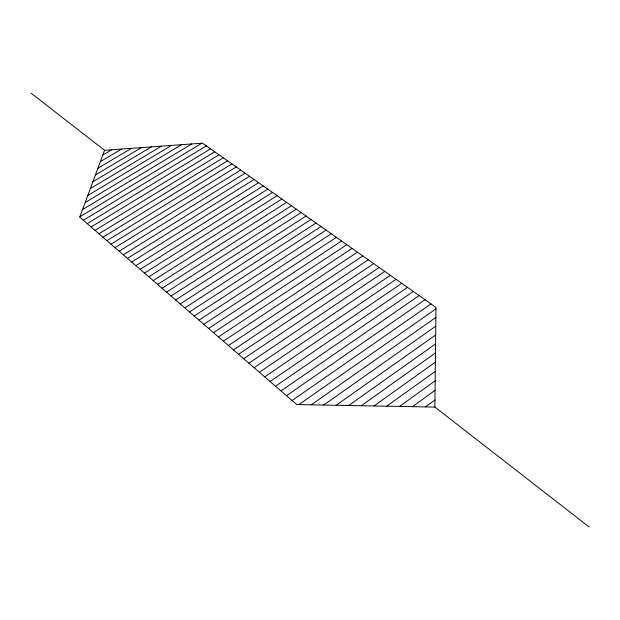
<?xml version="1.0" encoding="UTF-8"?>
<svg xmlns="http://www.w3.org/2000/svg" width="620" height="620" viewBox="0 0 620 620"><rect width="100%" height="100%" fill="white"/><g stroke="black" fill="none" stroke-linecap="round" stroke-linejoin="round"><path stroke-width="0.93" d="M589 526.884L434.884 407.077L435.976 307.412L202.453 143.166L104.548 150.288L31 93.116M104.548 150.288L79.732 217.186L296.748 404.542L434.884 407.077M425.429 406.906L434.961 399.985M412.463 406.666L435.07 390.321M399.575 406.433L435.17 380.788M386.748 406.193L435.271 371.388M373.992 405.961L435.38 362.103M361.305 405.728L435.48 352.943M348.68 405.496L435.573 343.906M336.133 405.263L435.674 334.978M323.648 405.038L435.775 326.174M311.232 404.814L435.868 317.471M298.879 404.581L435.961 308.892M292.097 400.528L431.009 303.916M286.517 395.715L425.049 299.724M280.992 390.941L419.143 295.57M275.52 386.221L413.284 291.454M270.095 381.533L407.479 287.37M264.717 376.89L401.729 283.325M259.385 372.295L396.025 279.31M254.107 367.73L390.368 275.334M248.876 363.212L384.757 271.389M238.545 354.299L373.682 263.601M243.683 358.732L379.2 267.476M233.446 349.897L368.218 259.757M228.392 345.534L362.801 255.944M223.386 341.209L357.422 252.162M218.426 336.923L352.09 248.411M213.505 332.676L346.805 244.699M208.622 328.461L341.566 241.01M203.786 324.283L336.365 237.351M198.989 320.145L331.204 233.725M194.231 316.037L326.089 230.129M184.838 307.931L315.983 223.022M189.518 311.969L321.021 226.556M180.203 303.924L310.992 219.511M175.607 299.956L306.048 216.024M171.05 296.019L301.134 212.575M166.524 292.113L296.259 209.142M157.589 284.402L286.626 202.368M162.037 288.246L291.423 205.747M153.179 280.596L281.875 199.028M148.808 276.815L277.148 195.703M144.468 273.071L272.467 192.409M135.888 265.662L263.206 185.899M140.159 269.351L267.817 189.139M131.649 262.004L258.633 182.683M127.449 258.377L254.092 179.482M119.141 251.208L245.117 173.174M123.279 254.781L249.589 176.32M115.041 247.667L240.676 170.05M110.965 244.148L236.274 166.951M102.92 237.204L227.563 160.828M106.927 240.661L231.903 163.882M98.944 233.771L223.262 157.798M91.078 226.982L214.745 151.815M94.999 230.361L218.984 154.799M87.195 223.626L210.537 148.854M83.336 220.294L206.359 145.909M82.545 209.599L191.689 143.949M79.895 216.76L201.856 143.212M85.173 202.523L181.567 144.685M90.342 188.596L161.44 146.15M87.769 195.517L171.484 145.421M92.876 181.745L151.427 146.878M97.875 168.268L131.525 148.327M95.395 174.964L141.461 147.607M102.773 155.077L111.778 149.761M100.339 161.634L121.636 149.048"/></g></svg>
